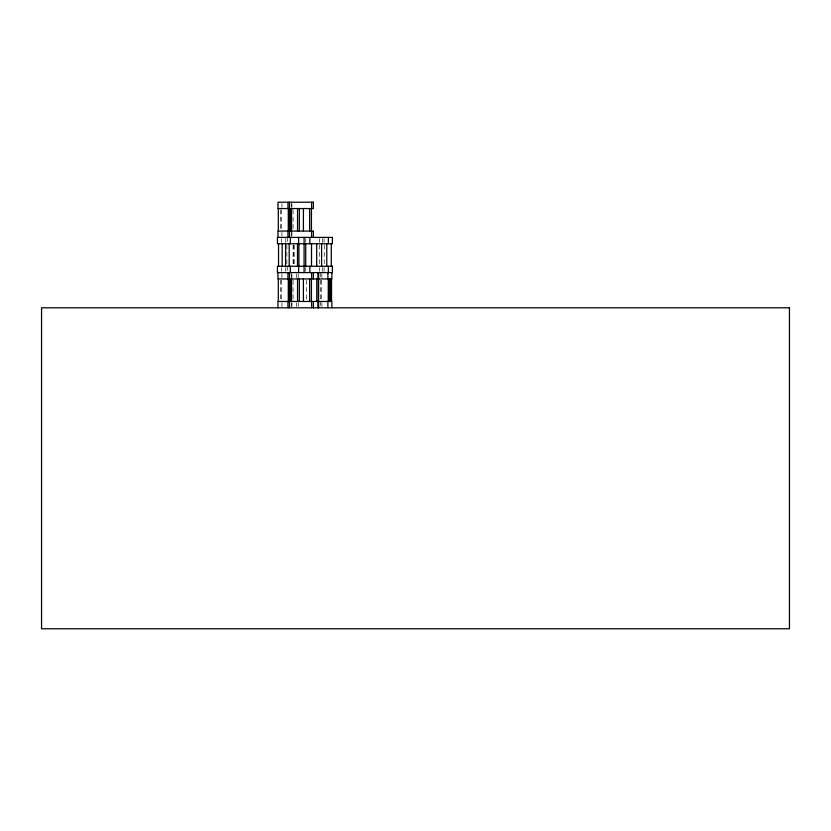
<?xml version="1.0" encoding="UTF-8"?>
<svg xmlns="http://www.w3.org/2000/svg" width="831" height="831" viewBox="0 0 831 831"><rect width="100%" height="100%" fill="white"/><g stroke="black" fill="none" stroke-linecap="round" stroke-linejoin="round"><path stroke-width="0.62" stroke-dasharray="4.16 3.12" d="M324.256 244.989L324.256 265.016M324.069 238.674L324.069 242.475M324.069 267.53L324.069 271.332M322.563 238.674L322.563 242.475M322.563 267.53L322.563 271.332M321.888 273.866L321.888 277.668M321.888 302.723L321.888 306.525M321.545 280.182L321.545 300.199M320.402 272.599L320.402 277.668M320.434 280.182L320.434 300.199M320.402 301.456L320.402 306.525M319.509 238.674L319.509 242.475M319.364 244.989L319.364 265.016M319.509 267.53L319.509 271.332M306.421 280.182L306.421 300.199M305.746 238.674L305.746 242.475M305.746 267.53L305.746 271.332M298.225 273.866L298.225 277.668M298.225 302.723L298.225 306.525M296.449 273.866L296.449 277.668M296.449 302.723L296.449 306.525M294.029 244.989L294.029 265.016M293.883 244.989L293.883 265.016M293.083 209.807L293.083 229.823M293.125 244.989L293.125 266.263M293.083 280.182L293.083 300.199M291.91 203.481L291.91 207.283M291.91 232.337L291.91 236.139M291.91 273.866L291.91 277.668M291.91 302.723L291.91 306.525M291.214 203.481L291.214 207.283M291.214 232.337L291.214 236.139M291.214 273.866L291.214 277.668M291.214 302.723L291.214 306.525M287.266 237.406L287.266 242.475M287.266 266.263L287.266 271.332M286.851 244.989L286.851 265.016M285.76 238.674L285.76 242.475M285.76 267.53L285.76 271.332M281.938 203.481L281.938 207.283M281.938 232.337L281.938 236.139M281.938 273.866L281.938 277.668M281.938 302.723L281.938 306.525M281.574 209.807L281.574 229.823M281.48 238.674L281.48 242.475M281.48 267.53L281.48 271.332M281.574 280.182L281.574 300.199M280.463 209.807L280.463 229.823M280.463 280.182L280.463 300.199"/><path stroke-width="1.25" d="M331.86 272.599L331.86 278.936L277.97 278.936L277.97 272.599M331.86 307.792L331.86 301.456L277.97 301.456L277.97 307.792M331.527 278.936L331.527 301.456M331.299 243.743L331.299 266.263M330.406 278.936L330.406 301.456M329.367 278.936L329.367 301.456M328.359 237.406L328.359 243.743M328.359 266.263L328.359 272.599M328.255 278.936L328.255 301.456M327.892 272.599L327.892 278.936M327.892 301.456L327.892 307.792M326.791 243.743L326.791 266.263M321.597 243.743L321.597 266.263M318.616 272.599L318.616 307.792M318.283 278.936L318.283 301.456M317.92 272.599L317.92 278.936M317.92 301.456L317.92 307.792M316.704 243.743L316.704 266.263M316.746 278.936L316.746 301.456M313.391 237.406L313.391 231.07L277.97 231.07L277.97 237.406M313.391 272.599L313.391 278.936M313.391 301.456L313.391 307.792M311.604 202.224L311.604 208.55M311.604 231.07L311.604 237.406M311.604 272.599L311.604 278.936M311.604 301.456L311.604 307.792M311.438 208.55L311.438 231.07M311.511 243.743L311.511 266.263M311.438 278.936L311.438 301.456M309.87 237.406L309.87 243.743M309.87 266.263L309.87 272.599M309.651 208.55L309.651 231.07M309.651 278.936L309.651 301.456M305.715 243.743L305.715 266.263M304.084 237.406L304.084 272.599M303.408 208.55L303.408 231.07M303.408 278.936L303.408 301.456M299.326 208.55L299.326 231.07M299.326 278.936L299.326 301.456M298.911 243.743L298.911 266.263M298.63 237.406L298.63 243.743M298.63 266.263L298.63 272.599M297.54 208.55L297.54 231.07M297.508 243.743L297.508 266.263M297.54 278.936L297.54 301.456M291.556 208.55L291.556 231.07M291.556 278.936L291.556 301.456M291.307 208.55L291.307 231.07M291.307 278.936L291.307 301.456M290.435 208.55L290.435 231.07M290.32 237.406L290.32 243.743M290.32 266.263L290.32 272.599M290.435 278.936L290.435 301.456M289.437 202.224L289.437 237.406M289.437 272.599L289.437 307.792M289.188 243.743L289.188 266.263M288.284 208.55L288.284 231.07M288.284 278.936L288.284 301.456M287.942 202.224L287.942 208.55M287.942 231.07L287.942 237.406M287.942 272.599L287.942 278.936M287.942 301.456L287.942 307.792M285.573 243.743L285.573 266.263M282.156 243.743L282.156 266.263M278.53 243.743L278.53 266.263M278.302 208.55L278.302 231.07M278.302 278.936L278.302 301.456M313.391 202.224L277.97 202.224L277.97 208.55L313.391 208.55L313.391 202.224M332.39 237.406L277.45 237.406L277.45 243.743L332.39 243.743L332.39 237.406M332.39 266.263L277.45 266.263L277.45 272.599L332.39 272.599L332.39 266.263M789.45 307.792L41.55 307.792L41.55 628.776L789.45 628.776L789.45 307.792"/></g></svg>
